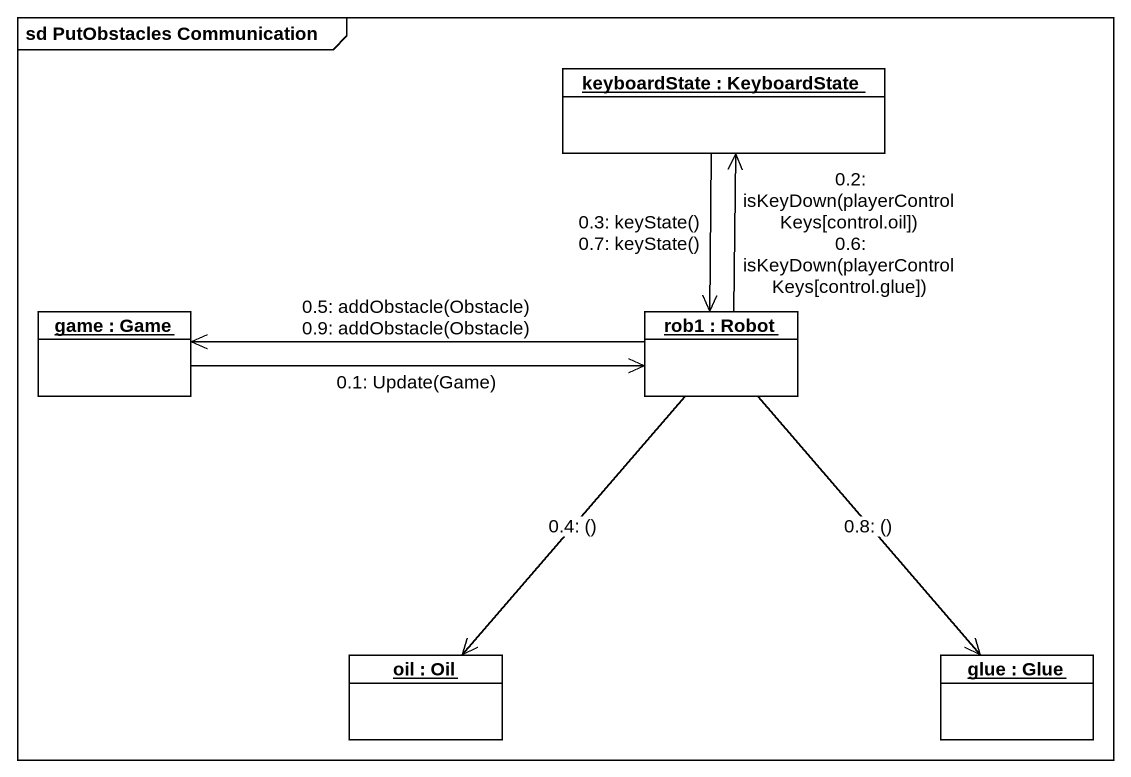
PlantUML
@startuml
mainframe sd PutObstacles Communication
hide circle
hide empty members
object "keyboardState : KeyboardState" as keyboardState
object "game : Game" as game
object "rob1 : Robot" as rob1
object "oil : Oil" as oil
object "glue : Glue" as glue
game -right-> rob1 : 0.1: Update(Game)
rob1 -up-> keyboardState : 0.2: isKeyDown(playerControlKeys[control.oil])\n0.6: isKeyDown(playerControlKeys[control.glue])
keyboardState --> rob1 : 0.3: keyState()\n0.7: keyState()
rob1 --> oil : 0.4: ()
rob1 -left-> game : 0.5: addObstacle(Obstacle)\n0.9: addObstacle(Obstacle)
rob1 --> glue : 0.8: ()
@enduml
